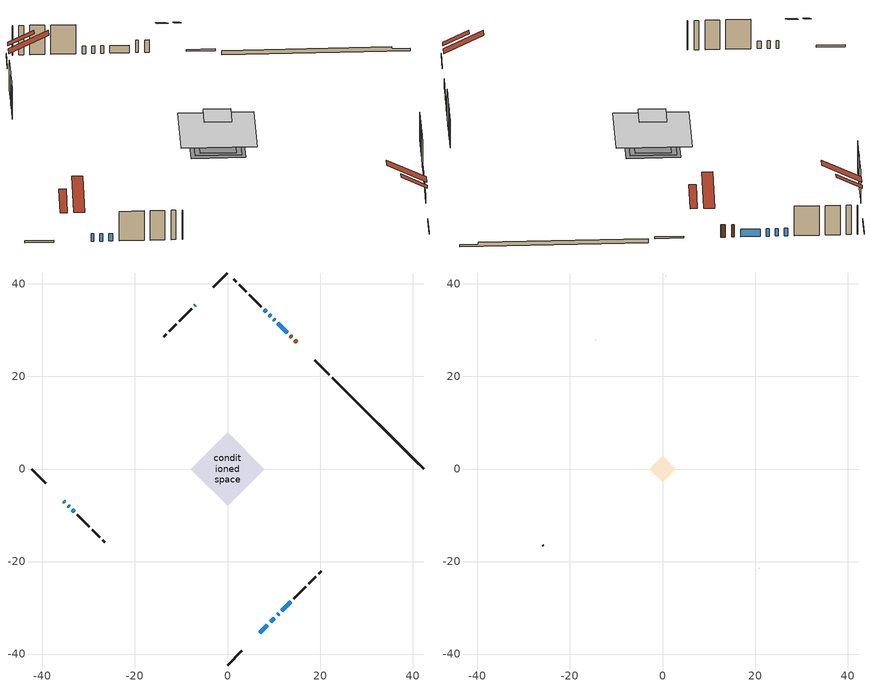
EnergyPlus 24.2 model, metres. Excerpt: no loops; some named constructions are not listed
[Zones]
conditioned space
 floor outside (Floor1 construction): -3.77,0 0,3.77 3.77,0 0,-3.77 z0.44
 floor adiabatic (Floor3 construction): -4.88,0 0,4.88 4.88,0 0,-4.88 z0.44
 floor adiabatic (AdiabaticFloorConstruction): -7.92,0 0,7.92 7.92,0 0,-7.92 z2.88
 floor foundation (Slab1 construction): -4.94,0.79 -0.79,4.94 4.94,-0.79 0.79,-4.94 z-0.25
 wall outside (RimJoist1 construction): 0,-42.36 3.06,-39.3 / -42.36,0 -39.3,-3.06 / 0,42.36 -3.06,39.3 / 21.94,20.42 18.88,23.48 z0.44:0.74
 wall outside (AdiabaticWallConstruction 1): 14.98,27.38 14.53,27.82 / 13.88,28.48 13.57,28.79 z0.44:2.47
 wall outside (AdiabaticWallConstruction): 12.91,29.45 10.87,31.49 / 6.96,-35.4 8.64,-33.72 / 9.3,-33.06 10.15,-32.21 / -35.4,-6.96 -35.12,-7.24 / 10.22,32.14 9.95,32.41 / -6.96,35.4 -7.12,35.24 / 10.81,-31.55 11.12,-31.24 / -34.47,-7.89 -34.19,-8.17 / -33.54,-8.82 -33.13,-9.23 / 9.3,33.06 9,33.36 / 8.34,34.02 7.97,34.39 / 11.77,-30.59 13.64,-28.72 z0.44:1.66
 wall outside (Wall1 construction): 14.3,-28.06 16.92,-25.44 / -32.47,-9.89 -29.85,-12.51 / -7.78,34.58 -10.4,31.96 / 7.31,35.04 4.69,37.67 z0.44:5.32
 wall outside (Wall2 construction): 17.57,-24.78 19.11,-23.25 / -29.19,-13.16 -27.66,-14.7 / -11.06,31.3 -12.59,29.77 / 4.04,38.32 2.5,39.86 z0.44:5.32
 wall outside (Wall3 construction): 19.77,-22.59 20.25,-22.1 / -27,-15.36 -26.51,-15.84 / -13.25,29.11 -13.74,28.62 / 1.84,40.52 1.36,41 z0.44:5.32
 wall foundation (FoundationWall1 construction): 22.6,19.76,-0.25 22.6,19.76,0.44 40.38,1.98,0.44 40.38,1.98,0.12 42.36,0,0.12 42.36,0,-0.25
 window (WindowConstruction): 12.91,29.45 10.87,31.49 z0.44:1.66
 window (WindowConstruction 8): 6.96,-35.4 8.64,-33.72 z0.44:1.66
 window (WindowConstruction 9): 9.3,-33.06 10.15,-32.21 z0.44:1.66
 window (WindowConstruction 10): -35.4,-6.96 -35.12,-7.24 z0.44:1.66
 window (WindowConstruction 1): 10.21,32.14 9.95,32.41 z0.44:1.66
 window (WindowConstruction 2): -6.96,35.4 -7.12,35.24 z0.44:1.66
 window (WindowConstruction 3): 10.81,-31.55 11.12,-31.24 z0.44:1.66
 window (WindowConstruction 4): -34.47,-7.89 -34.19,-8.17 z0.44:1.66
 window (WindowConstruction 5): -33.54,-8.82 -33.13,-9.23 z0.44:1.66
 window (WindowConstruction 11): 9.29,33.06 9,33.36 z0.44:1.66
 window (WindowConstruction 6): 8.34,34.02 7.97,34.39 z0.44:1.66
 window (WindowConstruction 7): 11.77,-30.59 13.64,-28.72 z0.44:1.66
 door (Door): 14.98,27.38 14.54,27.82 z0.44:2.47
 door (Door 1): 13.88,28.48 13.57,28.79 z0.44:2.47
 ceiling adiabatic (AdiabaticFloorConstruction): 0,-7.92 7.92,0 0,7.92 -7.92,0 z2.88
 roof outside (Roof2 construction): 6.31,-36.05,5.32 2.14,-31.88,8.26 0.97,-33.05,8.26 5.14,-37.22,5.32; -36.05,-6.31,5.32 -31.88,-2.14,8.26 -33.05,-0.97,8.26 -37.22,-5.14,5.32; -6.31,36.05,5.32 -2.14,31.88,8.26 -0.97,33.05,8.26 -5.14,37.22,5.32; 15.64,26.72,5.32 11.47,22.55,8.26 12.63,21.39,8.26 16.8,25.56,5.32
attic - vented
 floor to conditioned space (Floor2 construction Reversed): -2.9,0 0,2.9 2.9,0 0,-2.9 z5.32
 wall outside (Wall4 construction): 20.91,-21.45 20.95,-21.41 / -25.86,-16.5 -25.82,-16.54 / -14.39,27.97 -14.44,27.92 / 0.7,41.66 0.66,41.7 z0.44:5.32
 roof outside (Roof1 construction): 4.48,-37.87,5.32 1.74,-35.14,7.25 0.98,-35.9,7.25 3.72,-38.64,5.32; -37.87,-4.48,5.32 -35.14,-1.74,7.25 -35.9,-0.98,7.25 -38.64,-3.72,5.32; -4.48,37.87,5.32 -1.74,35.14,7.25 -0.98,35.9,7.25 -3.72,38.64,5.32; 17.46,24.9,5.32 14.72,22.16,7.25 15.48,21.4,7.25 18.22,24.13,5.32
[Material] Roughness=Rough; Thermal Absorptance=0.9
Name | Thickness {m} | Conductivity {W/m-K} | Density {kg/m3} | Specific Heat {J/kg-K} | Solar Absorptance | Visible Absorptance
ceiling loosefill ins | 0.0846667 | 0.0480833 | 16.02 | 1046.75 | 0.7 | 0.7
ceiling stud and cavity | 0.1397 | 0.101714 | 65.682 | 1177.47 | 0.7 | 0.7
gypsum board | 0.0127 | 0.160291 | 801 | 837.4 | 0.6 | 0.6
[Construction]
Floor2 construction: ceiling loosefill ins, ceiling stud and cavity, gypsum board
[EnergyManagementSystem:OutputVariable] Type of Data in Variable=Summed; Update Frequency=ZoneTimestep; Units=J
Name | EMS Variable | EMS Program or Subroutine
Energy Management System Output Variable 33 | loads_clg_skylights_conduction | component_loads_program
Energy Management System Output Variable 34 | loads_clg_skylights_solar | component_loads_program
Energy Management System Output Variable 35 | loads_clg_floors | component_loads_program
Energy Management System Output Variable 36 | loads_clg_slabs | component_loads_program
Energy Management System Output Variable 37 | loads_clg_internal_mass | component_loads_program
Energy Management System Output Variable 38 | loads_clg_infil | component_loads_program
Energy Management System Output Variable 39 | loads_clg_natvent | component_loads_program
Energy Management System Output Variable 40 | loads_clg_mechvent | component_loads_program
Energy Management System Output Variable 41 | loads_clg_whf | component_loads_program
Energy Management System Output Variable 42 | loads_clg_ducts | component_loads_program
Energy Management System Output Variable 43 | loads_clg_intgains | component_loads_program
Energy Management System Output Variable 44 | loads_clg_lighting | component_loads_program
Energy Management System Output Variable 45 | loads_htg_tot | total_loads_program
Energy Management System Output Variable 46 | loads_clg_tot | total_loads_program
[Schedule:Day:Interval]
interior lighting schedule day: No, 01:00, 0.108182, 04:00, 0.0901515, 05:00, 0.0991667, 06:00, 0.162273, 07:00, 0.270455, 08:00, 0.342576, 10:00, 0.369621, 11:00, 0.351591, 12:00, 0.333561, 13:00, 0.324545, 14:00, 0.31553, 15:00, 0.333561, 16:00, 0.369621, 17:00, 0.450758, 18:00, 0.585985, 19:00, 0.775303, 20:00, 0.955606, 21:00, 0.991667, 22:00, 0.712197, 23:00, 0.360606, 24:00, 0.162273
interior lighting schedule day 1: No, 01:00, 0.100909, 04:00, 0.0840909, 05:00, 0.0925, 06:00, 0.151364, 07:00, 0.252273, 08:00, 0.319545, 10:00, 0.344773, 11:00, 0.327955, 12:00, 0.311136, 13:00, 0.302727, 14:00, 0.294318, 15:00, 0.311136, 16:00, 0.344773, 17:00, 0.420455, 18:00, 0.546591, 19:00, 0.723182, 20:00, 0.891364, 21:00, 0.925, 22:00, 0.664318, 23:00, 0.336364, 24:00, 0.151364
interior lighting schedule day 2: No, 01:00, 0.0927273, 04:00, 0.0772727, 05:00, 0.085, 06:00, 0.139091, 07:00, 0.231818, 08:00, 0.293636, 10:00, 0.316818, 11:00, 0.301364, 12:00, 0.285909, 13:00, 0.278182, 14:00, 0.270455, 15:00, 0.285909, 16:00, 0.316818, 17:00, 0.386364, 18:00, 0.502273, 19:00, 0.664545, 20:00, 0.819091, 21:00, 0.85, 22:00, 0.610455, 23:00, 0.309091, 24:00, 0.139091
interior lighting schedule day 3: No, 01:00, 0.0845455, 04:00, 0.0704545, 05:00, 0.0775, 06:00, 0.126818, 07:00, 0.211364, 08:00, 0.267727, 10:00, 0.288864, 11:00, 0.274773, 12:00, 0.260682, 13:00, 0.253636, 14:00, 0.246591, 15:00, 0.260682, 16:00, 0.288864, 17:00, 0.352273, 18:00, 0.457955, 19:00, 0.605909, 20:00, 0.746818, 21:00, 0.775, 22:00, 0.556591, 23:00, 0.281818, 24:00, 0.126818
interior lighting schedule day 4: No, 01:00, 0.0763636, 04:00, 0.0636364, 05:00, 0.07, 06:00, 0.114545, 07:00, 0.190909, 08:00, 0.241818, 10:00, 0.260909, 11:00, 0.248182, 12:00, 0.235455, 13:00, 0.229091, 14:00, 0.222727, 15:00, 0.235455, 16:00, 0.260909, 17:00, 0.318182, 18:00, 0.413636, 19:00, 0.547273, 20:00, 0.674545, 21:00, 0.7, 22:00, 0.502727, 23:00, 0.254545, 24:00, 0.114545
interior lighting schedule day 5: No, 01:00, 0.0727273, 04:00, 0.0606061, 05:00, 0.0666667, 06:00, 0.109091, 07:00, 0.181818, 08:00, 0.230303, 10:00, 0.248485, 11:00, 0.236364, 12:00, 0.224242, 13:00, 0.218182, 14:00, 0.212121, 15:00, 0.224242, 16:00, 0.248485, 17:00, 0.30303, 18:00, 0.393939, 19:00, 0.521212, 20:00, 0.642424, 21:00, 0.666667, 22:00, 0.478788, 23:00, 0.242424, 24:00, 0.109091
interior lighting schedule day 6: No, 01:00, 0.0745455, 04:00, 0.0621212, 05:00, 0.0683333, 06:00, 0.111818, 07:00, 0.186364, 08:00, 0.236061, 10:00, 0.254697, 11:00, 0.242273, 12:00, 0.229848, 13:00, 0.223636, 14:00, 0.217424, 15:00, 0.229848, 16:00, 0.254697, 17:00, 0.310606, 18:00, 0.403788, 19:00, 0.534242, 20:00, 0.658485, 21:00, 0.683333, 22:00, 0.490758, 23:00, 0.248485, 24:00, 0.111818
interior lighting schedule day 7: No, 01:00, 0.08, 04:00, 0.0666667, 05:00, 0.0733333, 06:00, 0.12, 07:00, 0.2, 08:00, 0.253333, 10:00, 0.273333, 11:00, 0.26, 12:00, 0.246667, 13:00, 0.24, 14:00, 0.233333, 15:00, 0.246667, 16:00, 0.273333, 17:00, 0.333333, 18:00, 0.433333, 19:00, 0.573333, 20:00, 0.706667, 21:00, 0.733333, 22:00, 0.526667, 23:00, 0.266667, 24:00, 0.12
interior lighting schedule day 8: No, 01:00, 0.0890909, 04:00, 0.0742424, 05:00, 0.0816667, 06:00, 0.133636, 07:00, 0.222727, 08:00, 0.282121, 10:00, 0.304394, 11:00, 0.289545, 12:00, 0.274697, 13:00, 0.267273, 14:00, 0.259848, 15:00, 0.274697, 16:00, 0.304394, 17:00, 0.371212, 18:00, 0.482576, 19:00, 0.638485, 20:00, 0.78697, 21:00, 0.816667, 22:00, 0.586515, 23:00, 0.29697, 24:00, 0.133636
interior lighting schedule day 9: No, 01:00, 0.0972727, 04:00, 0.0810606, 05:00, 0.0891667, 06:00, 0.145909, 07:00, 0.243182, 08:00, 0.30803, 10:00, 0.332348, 11:00, 0.316136, 12:00, 0.299924, 13:00, 0.291818, 14:00, 0.283712, 15:00, 0.299924, 16:00, 0.332348, 17:00, 0.405303, 18:00, 0.526894, 19:00, 0.697121, 20:00, 0.859242, 21:00, 0.891667, 22:00, 0.640379, 23:00, 0.324242, 24:00, 0.145909
interior lighting schedule day 10: No, 01:00, 0.105455, 04:00, 0.0878788, 05:00, 0.0966667, 06:00, 0.158182, 07:00, 0.263636, 08:00, 0.333939, 10:00, 0.360303, 11:00, 0.342727, 12:00, 0.325152, 13:00, 0.316364, 14:00, 0.307576, 15:00, 0.325152, 16:00, 0.360303, 17:00, 0.439394, 18:00, 0.571212, 19:00, 0.755758, 20:00, 0.931515, 21:00, 0.966667, 22:00, 0.694242, 23:00, 0.351515, 24:00, 0.158182
interior lighting schedule day 11: No, 01:00, 0.109091, 04:00, 0.0909091, 05:00, 0.1, 06:00, 0.163636, 07:00, 0.272727, 08:00, 0.345455, 10:00, 0.372727, 11:00, 0.354545, 12:00, 0.336364, 13:00, 0.327273, 14:00, 0.318182, 15:00, 0.336364, 16:00, 0.372727, 17:00, 0.454545, 18:00, 0.590909, 19:00, 0.781818, 20:00, 0.963636, 21:00, 1, 22:00, 0.718182, 23:00, 0.363636, 24:00, 0.163636
interior lighting schedule default day; occupants schedule default day; clothes dryer schedule default day; cooking range schedule default day; mech vent range fan 0 schedule default day; misc plug loads schedule default day; general water use schedule default day; heating setpoint default day; cooling setpoint default day; clothes dryer exhaust 0 schedule default day; cooling season schedule day; cooling season schedule day 2; cooling season schedule default day; exterior lighting schedule default day; natural vent schedule default day: No, 24:00, 0
occupants schedule day: No, 05:00, 0.426829, 06:00, 0.719512, 07:00, 1, 08:00, 0.670732, 09:00, 0.329268, 14:00, 0.170732, 15:00, 0.231707, 16:00, 0.329268, 17:00, 0.5, 18:00, 0.670732, 19:00, 0.829268, 21:00, 1, 22:00, 0.853659, 23:00, 0.646341, 24:00, 0.426829
clothes dryer schedule day; clothes dryer exhaust 0 schedule day: No, 01:00, 0.123457, 02:00, 0.0740741, 03:00, 0.0493827, 04:00, 0.0246914, 05:00, 0.0493827, 06:00, 0.0740741, 07:00, 0.197531, 08:00, 0.395062, 09:00, 0.592593, 10:00, 0.839506, 11:00, 0.962963, 12:00, 1, 13:00, 0.91358, 14:00, 0.82716, 15:00, 0.716049, 16:00, 0.753086, 17:00, 0.679012, 18:00, 0.666667, 20:00, 0.62963, 21:00, 0.641975, 22:00, 0.666667, 23:00, 0.54321, 24:00, 0.296296
cooking range schedule day: No, 05:00, 0.0597015, 06:00, 0.11194, 07:00, 0.171642, 08:00, 0.291045, 11:00, 0.343284, 12:00, 0.402985, 13:00, 0.462687, 14:00, 0.343284, 15:00, 0.291045, 16:00, 0.402985, 17:00, 0.567164, 18:00, 1, 19:00, 0.850746, 20:00, 0.432836, 21:00, 0.291045, 22:00, 0.231343, 23:00, 0.171642, 24:00, 0.11194
mech vent range fan 0 schedule day: No, 18:00, 0, 19:00, 1, 20:00, 0.2, 24:00, 0
misc plug loads schedule day: No, 06:00, 0.705882, 07:00, 0.745098, 08:00, 0.803922, 15:00, 0.823529, 16:00, 0.862745, 17:00, 0.921569, 18:00, 0.980392, 19:00, 1, 20:00, 0.980392, 21:00, 0.941176, 22:00, 0.862745, 23:00, 0.784314, 24:00, 0.72549
general water use schedule day: No, 01:00, 0.315068, 03:00, 0.287671, 04:00, 0.342466, 05:00, 0.369863, 06:00, 0.520548, 07:00, 0.60274, 08:00, 0.534247, 10:00, 0.506849, 11:00, 0.465753, 14:00, 0.479452, 15:00, 0.534247, 16:00, 0.589041, 17:00, 0.69863, 18:00, 0.876712, 19:00, 0.890411, 20:00, 0.986301, 21:00, 1, 22:00, 0.863014, 23:00, 0.616438, 24:00, 0.465753
heating setpoint day: No, 07:00, 18, 23:00, 21, 24:00, 18
cooling setpoint day: No, 24:00, 25
cooling season schedule day 1: No, 24:00, 1
exterior lighting schedule day: No, 01:00, 0.566667, 03:00, 0.524167, 05:00, 0.495833, 06:00, 0.5525, 07:00, 0.623333, 08:00, 0.580833, 09:00, 0.439167, 10:00, 0.354167, 12:00, 0.34, 13:00, 0.354167, 14:00, 0.396667, 15:00, 0.425, 16:00, 0.495833, 17:00, 0.623333, 18:00, 0.793333, 19:00, 0.906667, 20:00, 0.963333, 21:00, 0.991667, 22:00, 0.920833, 23:00, 0.793333, 24:00, 0.665833
exterior lighting schedule day 1: No, 01:00, 0.528571, 03:00, 0.488929, 05:00, 0.4625, 06:00, 0.515357, 07:00, 0.581429, 08:00, 0.541786, 09:00, 0.409643, 10:00, 0.330357, 12:00, 0.317143, 13:00, 0.330357, 14:00, 0.37, 15:00, 0.396429, 16:00, 0.4625, 17:00, 0.581429, 18:00, 0.74, 19:00, 0.845714, 20:00, 0.898571, 21:00, 0.925, 22:00, 0.858929, 23:00, 0.74, 24:00, 0.621071
exterior lighting schedule day 10: No, 01:00, 0.552381, 03:00, 0.510952, 05:00, 0.483333, 06:00, 0.538571, 07:00, 0.607619, 08:00, 0.56619, 09:00, 0.428095, 10:00, 0.345238, 12:00, 0.331429, 13:00, 0.345238, 14:00, 0.386667, 15:00, 0.414286, 16:00, 0.483333, 17:00, 0.607619, 18:00, 0.773333, 19:00, 0.88381, 20:00, 0.939048, 21:00, 0.966667, 22:00, 0.897619, 23:00, 0.773333, 24:00, 0.649048
exterior lighting schedule day 11: No, 01:00, 0.571429, 03:00, 0.528571, 05:00, 0.5, 06:00, 0.557143, 07:00, 0.628571, 08:00, 0.585714, 09:00, 0.442857, 10:00, 0.357143, 12:00, 0.342857, 13:00, 0.357143, 14:00, 0.4, 15:00, 0.428571, 16:00, 0.5, 17:00, 0.628571, 18:00, 0.8, 19:00, 0.914286, 20:00, 0.971429, 21:00, 1, 22:00, 0.928571, 23:00, 0.8, 24:00, 0.671429
exterior lighting schedule day 2: No, 01:00, 0.485714, 03:00, 0.449286, 05:00, 0.425, 06:00, 0.473571, 07:00, 0.534286, 08:00, 0.497857, 09:00, 0.376429, 10:00, 0.303571, 12:00, 0.291429, 13:00, 0.303571, 14:00, 0.34, 15:00, 0.364286, 16:00, 0.425, 17:00, 0.534286, 18:00, 0.68, 19:00, 0.777143, 20:00, 0.825714, 21:00, 0.85, 22:00, 0.789286, 23:00, 0.68, 24:00, 0.570714
exterior lighting schedule day 3: No, 01:00, 0.442857, 03:00, 0.409643, 05:00, 0.3875, 06:00, 0.431786, 07:00, 0.487143, 08:00, 0.453929, 09:00, 0.343214, 10:00, 0.276786, 12:00, 0.265714, 13:00, 0.276786, 14:00, 0.31, 15:00, 0.332143, 16:00, 0.3875, 17:00, 0.487143, 18:00, 0.62, 19:00, 0.708571, 20:00, 0.752857, 21:00, 0.775, 22:00, 0.719643, 23:00, 0.62, 24:00, 0.520357
exterior lighting schedule day 4: No, 01:00, 0.4, 03:00, 0.37, 05:00, 0.35, 06:00, 0.39, 07:00, 0.44, 08:00, 0.41, 09:00, 0.31, 10:00, 0.25, 12:00, 0.24, 13:00, 0.25, 14:00, 0.28, 15:00, 0.3, 16:00, 0.35, 17:00, 0.44, 18:00, 0.56, 19:00, 0.64, 20:00, 0.68, 21:00, 0.7, 22:00, 0.65, 23:00, 0.56, 24:00, 0.47
exterior lighting schedule day 5: No, 01:00, 0.380952, 03:00, 0.352381, 05:00, 0.333333, 06:00, 0.371429, 07:00, 0.419048, 08:00, 0.390476, 09:00, 0.295238, 10:00, 0.238095, 12:00, 0.228571, 13:00, 0.238095, 14:00, 0.266667, 15:00, 0.285714, 16:00, 0.333333, 17:00, 0.419048, 18:00, 0.533333, 19:00, 0.609524, 20:00, 0.647619, 21:00, 0.666667, 22:00, 0.619048, 23:00, 0.533333, 24:00, 0.447619
exterior lighting schedule day 6: No, 01:00, 0.390476, 03:00, 0.36119, 05:00, 0.341667, 06:00, 0.380714, 07:00, 0.429524, 08:00, 0.400238, 09:00, 0.302619, 10:00, 0.244048, 12:00, 0.234286, 13:00, 0.244048, 14:00, 0.273333, 15:00, 0.292857, 16:00, 0.341667, 17:00, 0.429524, 18:00, 0.546667, 19:00, 0.624762, 20:00, 0.66381, 21:00, 0.683333, 22:00, 0.634524, 23:00, 0.546667, 24:00, 0.45881
exterior lighting schedule day 7: No, 01:00, 0.419048, 03:00, 0.387619, 05:00, 0.366667, 06:00, 0.408571, 07:00, 0.460952, 08:00, 0.429524, 09:00, 0.324762, 10:00, 0.261905, 12:00, 0.251429, 13:00, 0.261905, 14:00, 0.293333, 15:00, 0.314286, 16:00, 0.366667, 17:00, 0.460952, 18:00, 0.586667, 19:00, 0.670476, 20:00, 0.712381, 21:00, 0.733333, 22:00, 0.680952, 23:00, 0.586667, 24:00, 0.492381
exterior lighting schedule day 8: No, 01:00, 0.466667, 03:00, 0.431667, 05:00, 0.408333, 06:00, 0.455, 07:00, 0.513333, 08:00, 0.478333, 09:00, 0.361667, 10:00, 0.291667, 12:00, 0.28, 13:00, 0.291667, 14:00, 0.326667, 15:00, 0.35, 16:00, 0.408333, 17:00, 0.513333, 18:00, 0.653333, 19:00, 0.746667, 20:00, 0.793333, 21:00, 0.816667, 22:00, 0.758333, 23:00, 0.653333, 24:00, 0.548333
exterior lighting schedule day 9: No, 01:00, 0.509524, 03:00, 0.47131, 05:00, 0.445833, 06:00, 0.496786, 07:00, 0.560476, 08:00, 0.522262, 09:00, 0.394881, 10:00, 0.318452, 12:00, 0.305714, 13:00, 0.318452, 14:00, 0.356667, 15:00, 0.382143, 16:00, 0.445833, 17:00, 0.560476, 18:00, 0.713333, 19:00, 0.815238, 20:00, 0.86619, 21:00, 0.891667, 22:00, 0.827976, 23:00, 0.713333, 24:00, 0.59869
[Schedule:Week:Daily]
heating setpoint Week Rule - Jan1-Dec31: heating setpoint day, heating setpoint day, heating setpoint day, heating setpoint day, heating setpoint day, heating setpoint day, heating setpoint day, heating setpoint default day, heating setpoint default day, heating setpoint default day, heating setpoint default day, heating setpoint default day
cooling setpoint Week Rule - Jan1-Dec31: cooling setpoint day, cooling setpoint day, cooling setpoint day, cooling setpoint day, cooling setpoint day, cooling setpoint day, cooling setpoint day, cooling setpoint default day, cooling setpoint default day, cooling setpoint default day, cooling setpoint default day, cooling setpoint default day
clothes dryer exhaust 0 schedule Week Rule - Jan1-Dec31: clothes dryer exhaust 0 schedule day, clothes dryer exhaust 0 schedule day, clothes dryer exhaust 0 schedule day, clothes dryer exhaust 0 schedule day, clothes dryer exhaust 0 schedule day, clothes dryer exhaust 0 schedule day, clothes dryer exhaust 0 schedule day, clothes dryer exhaust 0 schedule default day, clothes dryer exhaust 0 schedule default day, clothes dryer exhaust 0 schedule default day, clothes dryer exhaust 0 schedule default day, clothes dryer exhaust 0 schedule default day
cooling season schedule Week Rule - Jan1-May26: cooling season schedule day, cooling season schedule day, cooling season schedule day, cooling season schedule day, cooling season schedule day, cooling season schedule day, cooling season schedule day, cooling season schedule default day, cooling season schedule default day, cooling season schedule default day, cooling season schedule default day, cooling season schedule default day
cooling season schedule Week Rule - May27-Jun2: cooling season schedule day, cooling season schedule day, cooling season schedule day, cooling season schedule day, cooling season schedule day, cooling season schedule day 1, cooling season schedule day 1, cooling season schedule default day, cooling season schedule default day, cooling season schedule default day, cooling season schedule default day, cooling season schedule default day
cooling season schedule Week Rule - Jun3-Aug25: cooling season schedule day 1, cooling season schedule day 1, cooling season schedule day 1, cooling season schedule day 1, cooling season schedule day 1, cooling season schedule day 1, cooling season schedule day 1, cooling season schedule default day, cooling season schedule default day, cooling season schedule default day, cooling season schedule default day, cooling season schedule default day
cooling season schedule Week Rule - Aug26-Sep1: cooling season schedule day 1, cooling season schedule day 1, cooling season schedule day 1, cooling season schedule day 1, cooling season schedule day 1, cooling season schedule day 1, cooling season schedule day 2, cooling season schedule default day, cooling season schedule default day, cooling season schedule default day, cooling season schedule default day, cooling season schedule default day
cooling season schedule Week Rule - Sep2-Dec31: cooling season schedule day 2, cooling season schedule day 2, cooling season schedule day 2, cooling season schedule day 2, cooling season schedule day 2, cooling season schedule day 2, cooling season schedule day 2, cooling season schedule default day, cooling season schedule default day, cooling season schedule default day, cooling season schedule default day, cooling season schedule default day
exterior lighting schedule Week Rule - Oct28-Nov3: exterior lighting schedule day 9, exterior lighting schedule day 9, exterior lighting schedule day 9, exterior lighting schedule day 9, exterior lighting schedule day 10, exterior lighting schedule day 10, exterior lighting schedule day 10, exterior lighting schedule default day, exterior lighting schedule default day, exterior lighting schedule default day, exterior lighting schedule default day, exterior lighting schedule default day
exterior lighting schedule Week Rule - Nov4-Nov24: exterior lighting schedule day 10, exterior lighting schedule day 10, exterior lighting schedule day 10, exterior lighting schedule day 10, exterior lighting schedule day 10, exterior lighting schedule day 10, exterior lighting schedule day 10, exterior lighting schedule default day, exterior lighting schedule default day, exterior lighting schedule default day, exterior lighting schedule default day, exterior lighting schedule default day
exterior lighting schedule Week Rule - Nov25-Dec1: exterior lighting schedule day 10, exterior lighting schedule day 10, exterior lighting schedule day 10, exterior lighting schedule day 10, exterior lighting schedule day 10, exterior lighting schedule day 10, exterior lighting schedule day 11, exterior lighting schedule default day, exterior lighting schedule default day, exterior lighting schedule default day, exterior lighting schedule default day, exterior lighting schedule default day
exterior lighting schedule Week Rule - Dec2-Dec31: exterior lighting schedule day 11, exterior lighting schedule day 11, exterior lighting schedule day 11, exterior lighting schedule day 11, exterior lighting schedule day 11, exterior lighting schedule day 11, exterior lighting schedule day 11, exterior lighting schedule default day, exterior lighting schedule default day, exterior lighting schedule default day, exterior lighting schedule default day, exterior lighting schedule default day
natural vent schedule Week Rule - Jan1-Dec31: natural vent schedule default day, natural vent schedule default day, natural vent schedule default day, natural vent schedule default day, natural vent schedule default day, natural vent schedule default day, natural vent schedule default day, natural vent schedule default day, natural vent schedule default day, natural vent schedule default day, natural vent schedule default day, natural vent schedule default day
[Schedule:Year]
heating setpoint: heating setpoint Week Rule - Jan1-Dec31, 1, 1, 12, 31
cooling setpoint: cooling setpoint Week Rule - Jan1-Dec31, 1, 1, 12, 31
clothes dryer exhaust 0 schedule: clothes dryer exhaust 0 schedule Week Rule - Jan1-Dec31, 1, 1, 12, 31
cooling season schedule: cooling season schedule Week Rule - Jan1-May26, 1, 1, 5, 26, cooling season schedule Week Rule - May27-Jun2, 5, 27, 6, 2, cooling season schedule Week Rule - Jun3-Aug25, 6, 3, 8, 25, cooling season schedule Week Rule - Aug26-Sep1, 8, 26, 9, 1, cooling season schedule Week Rule - Sep2-Dec31, 9, 2, 12, 31
natural vent schedule: natural vent schedule Week Rule - Jan1-Dec31, 1, 1, 12, 31
